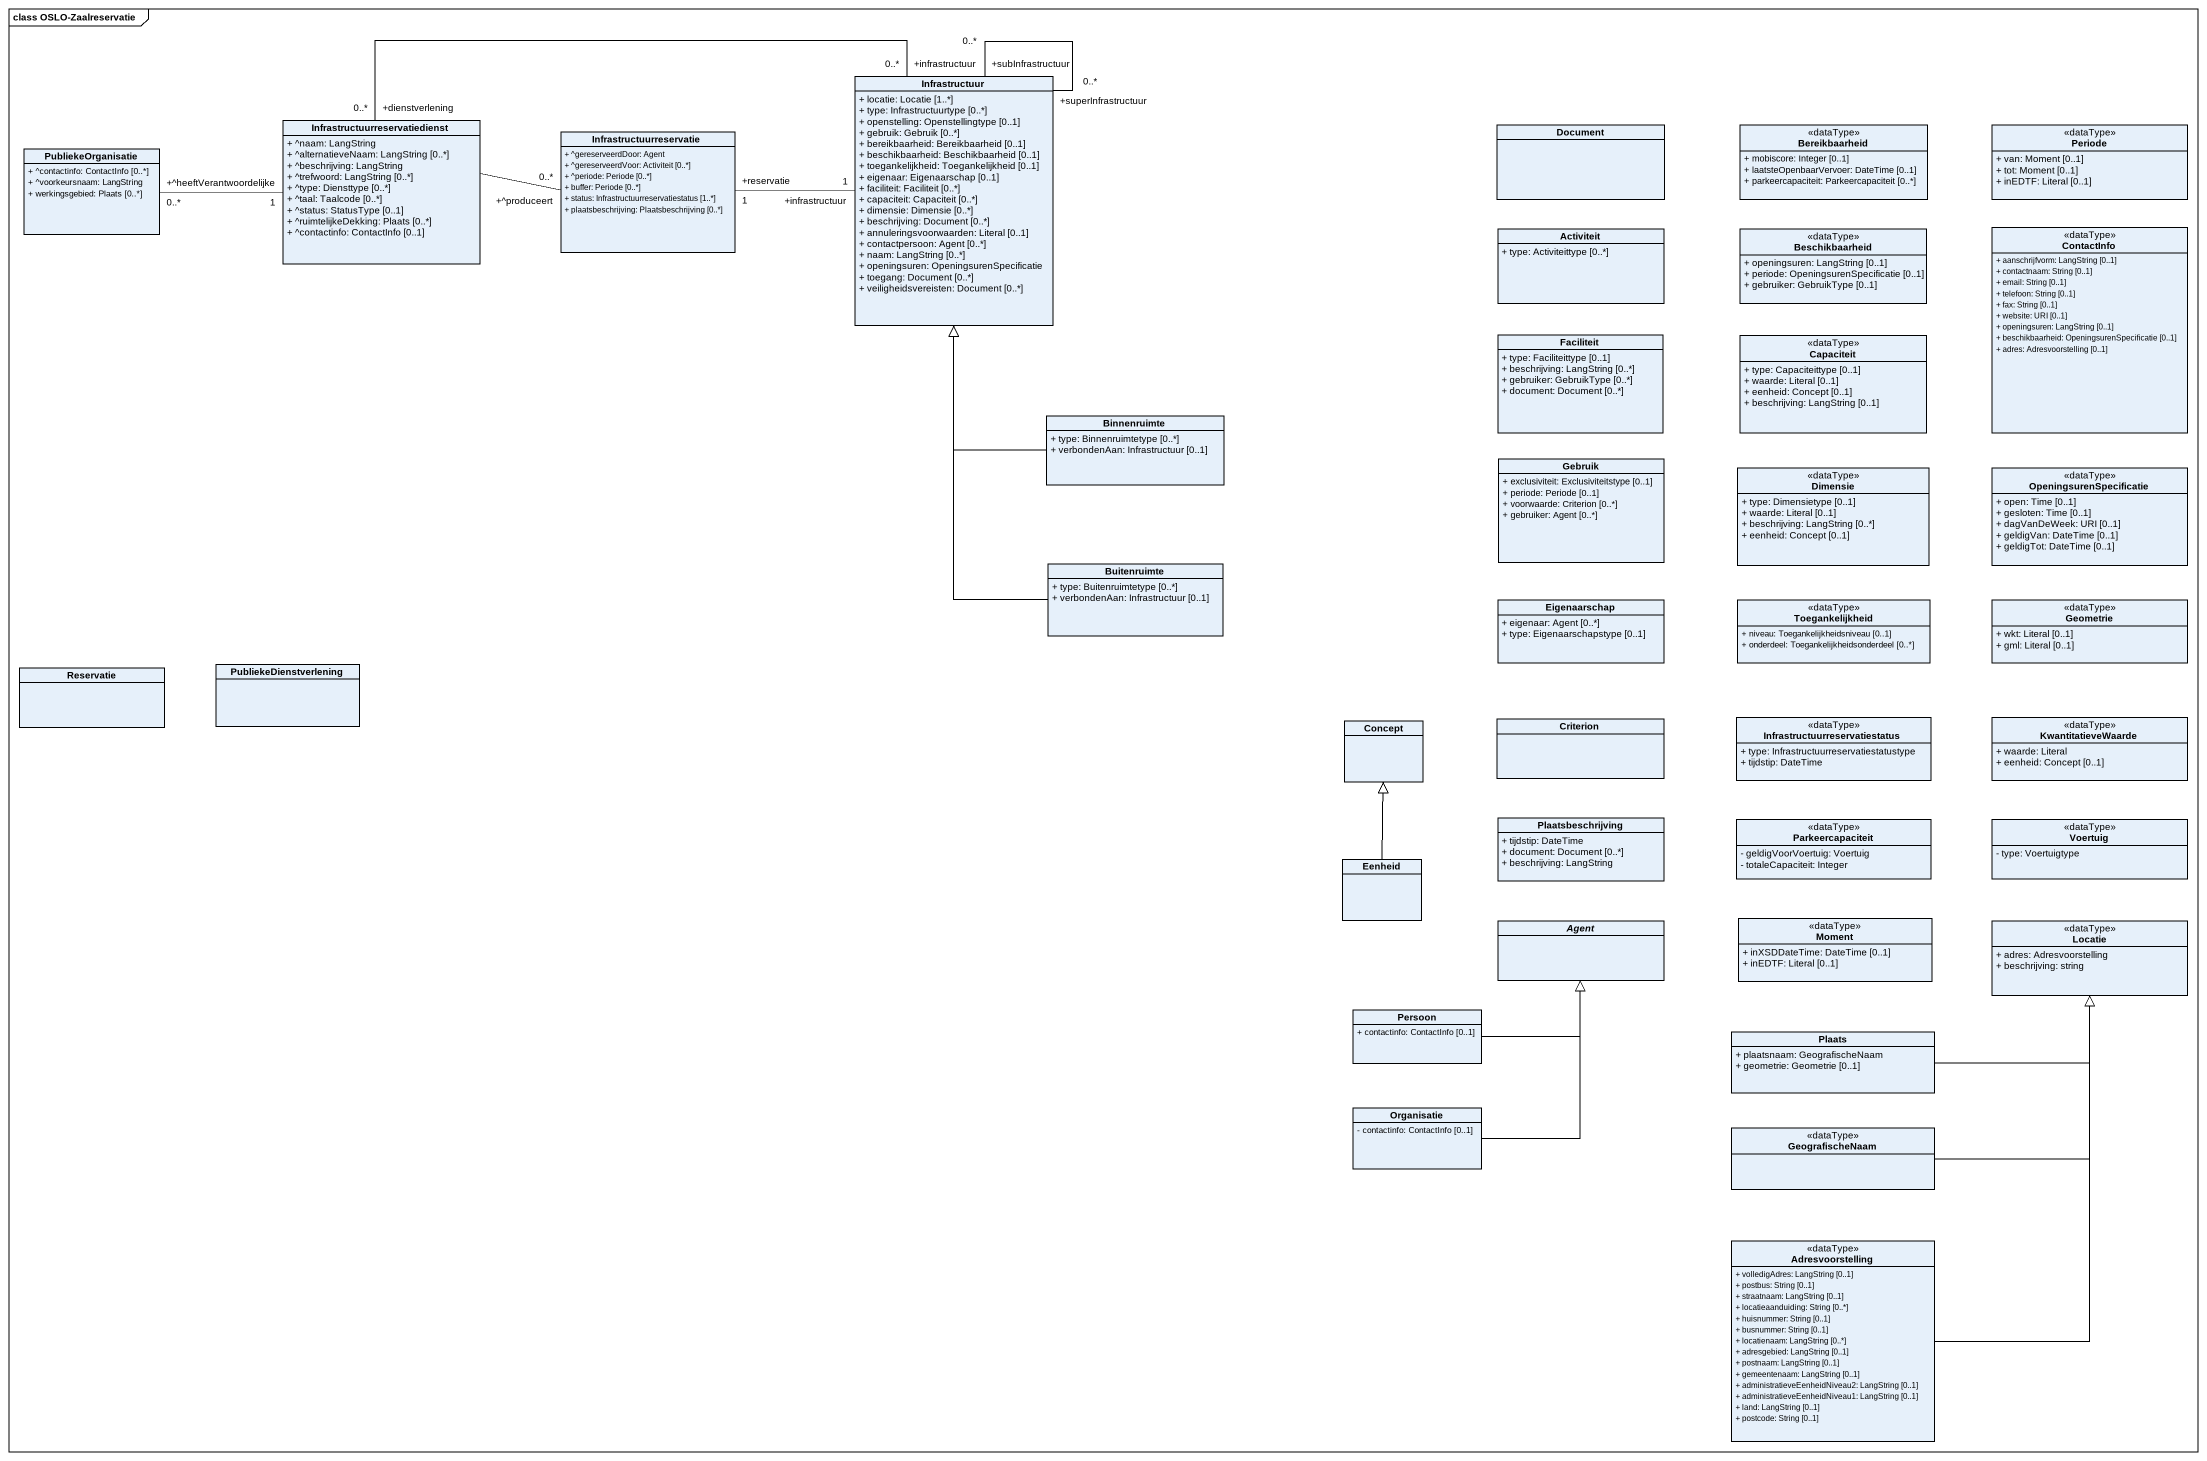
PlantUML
@startuml
mainframe class OSLO-Zaalreservatie
hide circle
hide empty members
skinparam classAttributeIconSize 0
class Infrastructuur {
  + locatie: Locatie [1..*]
  + type: Infrastructuurtype [0..*]
  + openstelling: Openstellingtype [0..1]
  + gebruik: Gebruik [0..*]
  + bereikbaarheid: Bereikbaarheid [0..1]
  + beschikbaarheid: Beschikbaarheid [0..1]
  + toegankelijkheid: Toegankelijkheid [0..1]
  + eigenaar: Eigenaarschap [0..1]
  + faciliteit: Faciliteit [0..*]
  + capaciteit: Capaciteit [0..*]
  + dimensie: Dimensie [0..*]
  + beschrijving: Document [0..*]
  + annuleringsvoorwaarden: Literal [0..1]
  + contactpersoon: Agent [0..*]
  + naam: LangString [0..*]
  + openingsuren: OpeningsurenSpecificatie
  + toegang: Document [0..*]
  + veiligheidsvereisten: Document [0..*]
}
class PubliekeOrganisatie {
  + ^contactinfo: ContactInfo [0..*]
  + ^voorkeursnaam: LangString
  + werkingsgebied: Plaats [0..*]
}
class "Infrastructuurreservatiedienst" as Infrastructuurreservatiedien {
  + ^naam: LangString
  + ^alternatieveNaam: LangString [0..*]
  + ^beschrijving: LangString
  + ^trefwoord: LangString [0..*]
  + ^type: Diensttype [0..*]
  + ^taal: Taalcode [0..*]
  + ^status: StatusType [0..1]
  + ^ruimtelijkeDekking: Plaats [0..*]
  + ^contactinfo: ContactInfo [0..1]
}
class Infrastructuurreservatie {
  + ^gereserveerdDoor: Agent
  + ^gereserveerdVoor: Activiteit [0..*]
  + ^periode: Periode [0..*]
  + buffer: Periode [0..*]
  + status: Infrastructuurreservatiestatus [1..*]
  + plaatsbeschrijving: Plaatsbeschrijving [0..*]
}
class Document
class Bereikbaarheid <<dataType>> {
  + mobiscore: Integer [0..1]
  + laatsteOpenbaarVervoer: DateTime [0..1]
  + parkeercapaciteit: Parkeercapaciteit [0..*]
}
class Periode <<dataType>> {
  + van: Moment [0..1]
  + tot: Moment [0..1]
  + inEDTF: Literal [0..1]
}
class Activiteit {
  + type: Activiteittype [0..*]
}
class Beschikbaarheid <<dataType>> {
  + openingsuren: LangString [0..1]
  + periode: OpeningsurenSpecificatie [0..1]
  + gebruiker: GebruikType [0..1]
}
class ContactInfo <<dataType>> {
  + aanschrijfvorm: LangString [0..1]
  + contactnaam: String [0..1]
  + email: String [0..1]
  + telefoon: String [0..1]
  + fax: String [0..1]
  + website: URI [0..1]
  + openingsuren: LangString [0..1]
  + beschikbaarheid: OpeningsurenSpecificatie [0..1]
  + adres: Adresvoorstelling [0..1]
}
class Faciliteit {
  + type: Faciliteittype [0..1]
  + beschrijving: LangString [0..*]
  + gebruiker: GebruikType [0..*]
  + document: Document [0..*]
}
class Capaciteit <<dataType>> {
  + type: Capaciteittype [0..1]
  + waarde: Literal [0..1]
  + eenheid: Concept [0..1]
  + beschrijving: LangString [0..1]
}
class Binnenruimte {
  + type: Binnenruimtetype [0..*]
  + verbondenAan: Infrastructuur [0..1]
}
class Gebruik {
  + exclusiviteit: Exclusiviteitstype [0..1]
  + periode: Periode [0..1]
  + voorwaarde: Criterion [0..*]
  + gebruiker: Agent [0..*]
}
class Dimensie <<dataType>> {
  + type: Dimensietype [0..1]
  + waarde: Literal [0..1]
  + beschrijving: LangString [0..*]
  + eenheid: Concept [0..1]
}
class OpeningsurenSpecificatie <<dataType>> {
  + open: Time [0..1]
  + gesloten: Time [0..1]
  + dagVanDeWeek: URI [0..1]
  + geldigVan: DateTime [0..1]
  + geldigTot: DateTime [0..1]
}
class Buitenruimte {
  + type: Buitenruimtetype [0..*]
  + verbondenAan: Infrastructuur [0..1]
}
class Eigenaarschap {
  + eigenaar: Agent [0..*]
  + type: Eigenaarschapstype [0..1]
}
class Toegankelijkheid <<dataType>> {
  + niveau: Toegankelijkheidsniveau [0..1]
  + onderdeel: Toegankelijkheidsonderdeel [0..*]
}
class Geometrie <<dataType>> {
  + wkt: Literal [0..1]
  + gml: Literal [0..1]
}
class PubliekeDienstverlening
class Reservatie
class Concept
class Criterion
class "Infrastructuurreservatiestatus" as Infrastructuurreservatiestat <<dataType>> {
  + type: Infrastructuurreservatiestatustype
  + tijdstip: DateTime
}
class KwantitatieveWaarde <<dataType>> {
  + waarde: Literal
  + eenheid: Concept [0..1]
}
class Plaatsbeschrijving {
  + tijdstip: DateTime
  + document: Document [0..*]
  + beschrijving: LangString
}
class Parkeercapaciteit <<dataType>> {
  - geldigVoorVoertuig: Voertuig
  - totaleCapaciteit: Integer
}
class Voertuig <<dataType>> {
  - type: Voertuigtype
}
class Eenheid
abstract class "Agent" as Agent_
class Moment <<dataType>> {
  + inXSDDateTime: DateTime [0..1]
  + inEDTF: Literal [0..1]
}
class Locatie <<dataType>> {
  + adres: Adresvoorstelling
  + beschrijving: string
}
class Persoon {
  + contactinfo: ContactInfo [0..1]
}
class Plaats {
  + plaatsnaam: GeografischeNaam
  + geometrie: Geometrie [0..1]
}
class Organisatie {
  - contactinfo: ContactInfo [0..1]
}
class GeografischeNaam <<dataType>>
class Adresvoorstelling <<dataType>> {
  + volledigAdres: LangString [0..1]
  + postbus: String [0..1]
  + straatnaam: LangString [0..1]
  + locatieaanduiding: String [0..*]
  + huisnummer: String [0..1]
  + busnummer: String [0..1]
  + locatienaam: LangString [0..*]
  + adresgebied: LangString [0..1]
  + postnaam: LangString [0..1]
  + gemeentenaam: LangString [0..1]
  + administratieveEenheidNiveau2: LangString [0..1]
  + administratieveEenheidNiveau1: LangString [0..1]
  + land: LangString [0..1]
  + postcode: String [0..1]
}
Infrastructuur "+superInfrastructuur\n0..*" -- "+subInfrastructuur\n0..*" Infrastructuur
PubliekeOrganisatie "+^heeftVerantwoordelijke\n0..*" -right- "1" Infrastructuurreservatiedien
Infrastructuurreservatiedien "+dienstverlening\n0..*" -right- "+infrastructuur\n0..*" Infrastructuur
Infrastructuurreservatiedien -right- "+^produceert\n0..*" Infrastructuurreservatie
Infrastructuurreservatie "+reservatie\n1" -right- "+infrastructuur\n1" Infrastructuur
Binnenruimte -up-|> Infrastructuur
Buitenruimte -up-|> Infrastructuur
Eenheid -up-|> Concept
Persoon -right-|> Agent_
Plaats -right-|> Locatie
Organisatie -up-|> Agent_
GeografischeNaam -up-|> Locatie
Adresvoorstelling -up-|> Locatie
@enduml
